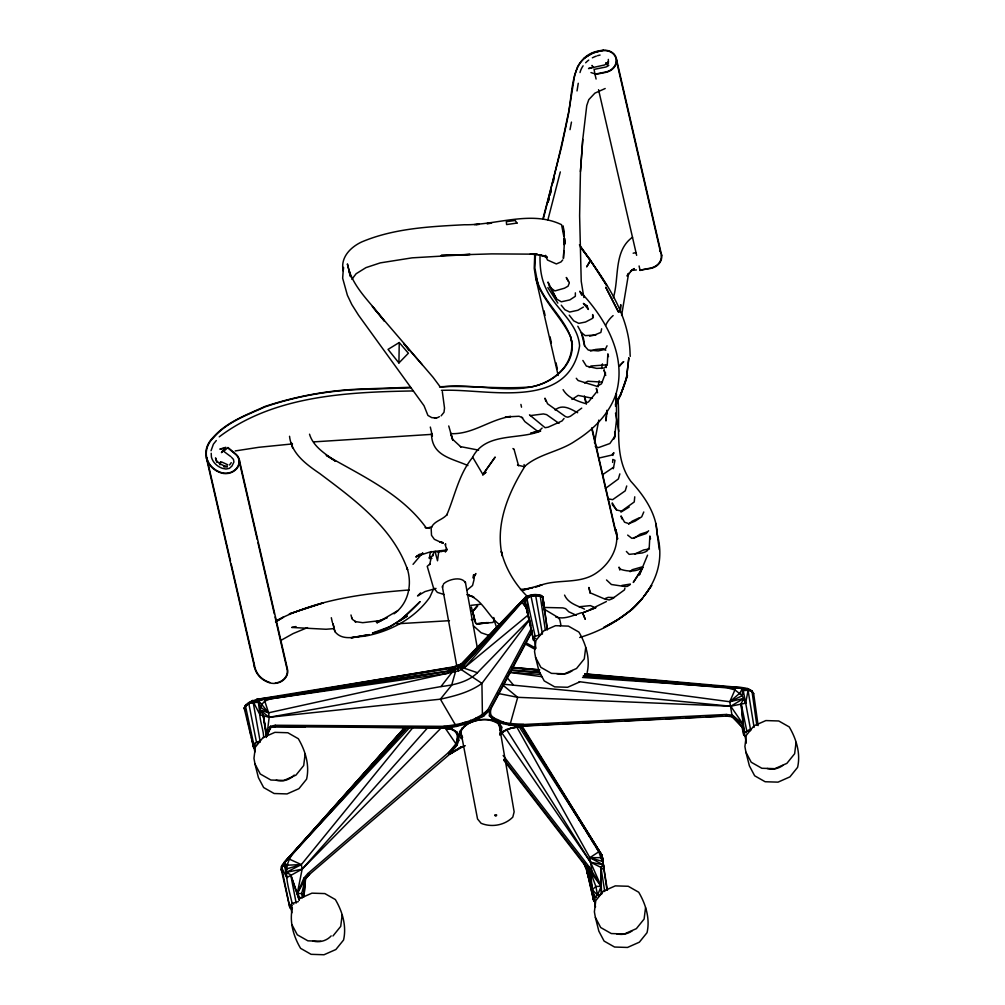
<?xml version="1.0" encoding="UTF-8"?>
<svg xmlns="http://www.w3.org/2000/svg" width="1005" height="1005" viewBox="0 0 1005 1005"><rect width="100%" height="100%" fill="white"/><g stroke="black" fill="none" stroke-linecap="round" stroke-linejoin="round"><path stroke-width="1.5" d="M575.363 292.844L575.337 296.312L569.822 299.917L561.305 301.802L556.544 298.988L548.001 282.066L549.773 287.518M304.013 891.925L304.126 884.136M398.922 362.956L399.236 342.529L388.043 349.401L398.922 362.956L408.382 353.232L399.236 342.529M453.343 729.718L442.615 727.708L453.343 729.718L458.82 735.61L455.529 744.341L448.431 753.021L449.612 754.265L456.936 745.308L458.745 740.497L458.82 735.61L456.773 731.904L452.062 729.241L442.615 727.708L348.961 727.117M584.219 864.036L586.82 870.92L593.804 901.133L588.227 876.059L588.314 873.044M579.144 681.654L729.768 701.741L743.976 698.362L741.112 703.601L746.702 730.459L748.147 731.313L750.697 730.421L745.685 703.173L742.23 695.711L742.871 687.709C747.079 688.036 751.69 689.556 753.662 693.626L758.134 725.597M605.186 88.515L594.897 93.138L588.779 99.658L586.757 105.512L582.749 139.507L580.438 171.616L579.621 215.786L581.229 281.3L583.867 297.543M606.92 889.752L601.832 855.104L521.947 725.836M617.962 398.734C620.462 426.17 613.54 457.288 630.776 481.232C644.318 496.068 656.617 513.656 657.283 534.472C671.403 586.204 624.155 624.306 579.734 637.484M587.435 867.956L587.221 872.591L588.227 876.059L586.116 866.938M467.024 724.479L463.292 727.595L461.132 730.962L460.943 734.303L462.589 737.293L461.207 738.637L459.386 735.409L459.637 731.778C467.137 719.756 486.508 715.811 498.254 723.738L499.874 726.716L499.699 730.032L501.47 730.786L499.937 733.235M615.588 404.827L617.397 399.739L620.537 395.216L626.555 377.453C624.319 387.264 619.733 395.857 615.588 404.726L616.341 393.872L616.568 419.437L614.432 438.281M563.818 250.835L563.403 258.486L564.509 241.275L563.139 225.962L564.395 235.685M564.144 244.718L564.483 238.6M612.623 462.401L612.786 459.436L614.972 460.328L613.289 468.757M615.55 405.731L616.341 393.872M404.035 728.261L282.103 865.343L281.438 870.255L289.842 907.653L291.714 909.311M501.47 730.786L501.721 727.155L499.9 723.927C490.113 716.603 476.094 719.228 466.056 724.743M299.239 900.166L297.266 893.583L303.874 878.156L307.832 873.559L456.936 745.308L457.313 734.919L455.793 731.841L452.062 729.241M580.438 171.616L582.749 139.507M620.198 312.316L620.751 304.666L620.135 312.078M307.832 873.559L309.012 874.79L309.578 874.337L305.319 879.036L301.714 893.52L303.95 896.586L305.319 879.036L309.012 874.79L450.177 753.813L461.144 746.878L449.612 754.265L463.795 746.162M606.844 410.316L605.99 420.969L606.48 415.718M534.761 253.763L534.22 268.322L535.652 277.581L558.177 375.493M293.749 904.123L292.116 903.382C288.699 887.126 280.671 867.064 293.849 852.755L407.138 727.545M260.282 742.092L252.82 700.322L245.836 704.693L244.177 708.073L253.75 747.934L251.451 737.544M303.95 896.586L305.558 878.923M429.537 558.654L429.977 553.843L431.233 551.519M634.745 496.809L634.255 501.96L621.567 511.093L616.568 510.012L612.409 504.724L612.233 502.927L616.568 510.012M541.318 596.807L541.431 595.588C536.381 593.829 530.087 594.294 525.552 597.184L462.614 663.526L456.936 666.302L448.758 668.79L258.084 700.07L248.486 703.337L244.177 708.073M745.17 736.477L743.687 734.68L743.951 731.954M588.227 876.059L586.82 870.92L587.322 866.373M305.118 754.19L303.698 765.534L295.947 775.144L283.925 780.445L270.873 780.031L260.27 774.001L254.981 763.976L253.964 758.298L255.371 747.092L263.034 737.582L274.918 732.344L287.832 732.745L298.309 738.713C305.407 750.685 309.791 765.295 306.588 779.164L298.925 788.674L287.041 793.925L274.126 793.51L263.649 787.543L258.411 777.631L254.981 763.976M292.392 907.879C289.226 921.748 293.473 936.384 300.608 948.356L311.085 954.323L323.999 954.75L335.884 949.511L343.559 940.027C346.725 926.158 342.479 911.522 335.356 899.55L324.866 893.583L311.952 893.156L300.068 898.382M342.14 915.04L340.72 926.371L332.969 935.969M585.701 647.559L584.282 658.891L576.531 668.501L564.509 673.802L551.456 673.375L540.853 667.345L535.552 657.32L534.547 651.642L535.954 640.436L543.617 630.939L555.501 625.688L568.415 626.115L578.893 632.07C586.003 644.042 590.337 658.664 587.159 672.533M645.537 907.703L644.117 919.047L636.366 928.658L624.344 933.972L611.291 933.557L600.701 927.54L595.4 917.515L594.382 911.837L595.777 900.631L603.452 891.121L615.324 885.87L628.238 886.272L638.715 892.239C645.8 904.211 650.235 918.809 647.032 932.69L639.356 942.188L627.484 947.451L614.57 947.037L604.093 941.082L598.854 931.17L595.4 917.515M796.061 742.394L794.641 753.737L786.89 763.36L774.88 768.674L761.828 768.272L751.225 762.242L745.924 752.217L744.906 746.552L746.3 735.333L753.964 725.824L765.848 720.572L778.749 720.974L789.239 726.929C796.299 738.901 800.809 753.486 797.581 767.368L789.917 776.878L778.033 782.141L765.132 781.739L754.655 775.785L749.403 765.873L745.924 752.217M531.909 631.931L490.541 709.492L483.518 716.113L482.413 714.819L481.923 683.387L461.333 669.631L459.963 667.534L460.303 664.87L525.552 597.184L522.763 600.927M281.94 866.536L281.438 870.255L281.513 866.31L284.076 862.717L405.015 727.243M535.477 254.014L534.861 267.946L538.039 284.767M621.605 315.482L628.64 273.285M613.339 297.781C619.382 277.933 613.427 250.835 632.56 237.193M743.687 734.68L743.034 724.128L732.557 715.208L726.339 714.467L509.899 725.17L489.51 715.975L490.541 709.492L490.515 714.63L489.51 715.975C498.078 725.12 512.135 725.459 523.793 726.062L726.477 716.1L732.23 716.766L743.034 724.128L744.24 732.469L743.687 734.68L741.791 726.238L732.23 716.766L729.768 701.741L734.944 689.895L727.469 687.923L583.516 676.114M577.021 90.927L578.264 83.277M564.044 418.469L562.059 420.944L548.127 427.2L545.074 427.69L529.484 414.801M433.067 555.815L433.796 551.607M530.879 629.231L488.028 709.555L483.518 716.113C471.395 722.608 457.878 728.097 443.858 726.339L275.295 725.271L274.993 726.917L269.24 727.595M305.256 726.841L274.038 726.64L443.569 727.984L443.858 726.339C459.398 724.592 476.646 721.075 488.028 709.555L489.422 710.56L489.51 715.975M498.04 693.45L517.701 697.319L730.736 706.226L745.685 703.173L748.059 690.322L747.393 688.475L751.991 691.277L756.815 725.271M598.804 420.077L594.47 442.778M570.011 129.658L571.468 122.095M597.988 386.875L599.181 380.757M601.555 368.521L602.447 363.923M300.545 898.495L297.266 893.583L302.153 869.137L301.324 864.602L413.005 727.444M751.991 691.277L747.557 689.154L742.481 688.463L739.856 693.161L729.768 701.741L742.23 695.711L743.26 690.573L742.481 688.463L584.797 674.066M601.643 328.786L600.877 332.429L594.42 335.067L585.249 335.632L581.342 332.605L577.837 326.273M509.899 725.17L517.701 697.319L502.751 685.033M472.966 577.699L473.644 574.684L474.033 579.671L472.538 585.526L467.162 590.036M263.637 737.758C263.737 726.238 254.19 710.635 264.78 701.151L270.37 698.877L448.946 671.051L457.463 668.664L463.406 665.549L527.474 595.915L541.431 595.588L542.801 596.807L547.235 629.117M442.527 587.46L443.092 585.249M219.969 464.825L220.736 461.848M549.182 197.922L548.014 202.432L549.195 197.998M549.949 194.907L551.117 190.385M553.052 182.86L554.207 178.337M542.801 219.228C551.644 185.699 560.551 152.157 567.285 118.138C574.031 93.289 567.787 53.077 603.452 50.25A13.103 11.13 -13 0 1 616.618 59.722L661.717 255.747M549.986 195.008L551.155 190.535M543.19 219.316L561.556 146.831L568.24 115.387L574.634 75.45L577.511 66.87A29.962 25.452 -13 0 1 603.101 50.652A12.663 10.754 -13 0 1 616.178 59.584A12.663 10.754 -13 0 1 605.6 72.021L594.973 74.156L596.091 79.056M547.851 220.02L560.313 171.918M527.813 611.216L525.59 606.492L524.886 600.789L531.507 594.935M624.922 588.201L624.457 589.897L612.259 598.766L609.181 599.972L605.023 599.143L590.35 592.887L588.892 587.473L590.098 593.239M531.067 625.738L526.469 608.628L533.642 640.587L524.396 598.842L462.614 663.526L457.175 665.461L458.556 670.863L463.895 668.111L527.738 615.349M619.846 473.883L618.377 478.958L605.324 488.556M630.236 356.411L630.097 354.501C629.444 313.422 603.854 278.687 580.388 246.966L590.488 260.358L586.794 266.702L590.488 260.358L579.433 244.793M620.537 395.216L627.509 375.619M626.718 485.968L625.236 490.842L612.635 499.673L607.661 498.681M542.11 428.08L539.346 430.617L530.715 433.18L540.69 431.032C518.442 440.165 485.767 431.936 472.639 457.175L482.89 474.498L495.176 457.061L483.392 473.757L486.169 472.363M615.5 406.334L620.424 395.342M513.593 449.135L512.939 448.519M224.329 465.931L224.002 466.86L227.306 466.973L227.168 466.094L224.329 465.931L219.655 463.657L216.49 460.667L215.51 457.891L216.816 462.375M613.841 439.11L614.796 436.396L614.696 431.761M445.378 552.084L446.697 548.378M211.05 450.73L213.387 444.185L216.314 440.529M627.962 273.787L627.107 276.161L631.643 270.383L634.205 268.561L630.437 271.589L631.643 270.383L636.379 269.943M612.887 455.441L613.892 452.665L611.555 455.127L598.679 458.104M605.575 372.93L601.493 383.822L596.97 386.322L578.139 380.531L576.267 378.282M275.295 725.271L270.446 726.276L266.903 735.534L263.172 715.058L259.906 709.957L268.586 712.796L458.556 670.863M569.232 283.146L568.064 286.186L564.433 288.221L554.873 290.935L550.062 287.455L556.544 298.988M245.836 704.693L244.228 708.487L245.547 710.824L245.509 709.806M463.456 724.567L464.26 722.557L471.358 721.841L476.433 717.922L483.518 716.113M433.808 588.377L429.813 597.246C414.789 618.515 390.078 631.58 364.777 636.19C354.878 636.743 342.24 641.027 335.017 631.705L333.572 627.723M516.67 726.803L589.86 857.692L603.101 864.74L600.915 867.378L601.178 886.297L597.548 895.128L594.495 896.912L593.113 899.111L595.513 898.91M647.559 555.162L639.331 574.998L642.76 567.373C636.542 572.084 627.346 571.682 620.286 569.169L619.03 567.134L619.821 570.049M442.464 726.628L302.153 869.137L286.764 877.616L284.076 862.717L297.518 848.522M643.778 511.985L641.73 516.784L635.022 521.193L628.891 523.643L624.557 522.211L621.04 515.929L621.793 518.869M282.078 868.823L281.463 870.142L281.513 866.31L284.201 865.066L286.613 868.898L301.324 864.602L286.312 872.327L290.721 874.815L297.266 893.583L301.714 893.52L302.367 897.854M266.526 736.238L270.533 727.821L270.446 726.276M524.886 600.789L526.607 597.196L531.256 595.852M526.947 608.414L522.801 603.075L520.628 603.754L465.667 666.541L460.303 664.87L457.463 668.664L452.916 667.672L448.946 671.051L447.828 673.325L270.37 698.877L258.084 700.07L256.778 699.354C244.868 704.09 247.607 703.425 258.134 702.194L260.534 707.244L268.586 712.796L269.177 717.281L266.903 735.534L270.533 727.821L268.85 730.409M607.045 345.783L605.274 349.325L598.163 350.921L588.264 350.054L584.646 345.946L581.342 332.605L583.528 338.66L584.646 345.946M259.981 714.806L258.084 700.07L452.401 667.031L452.916 667.672L451.622 670.272L451.722 672.734L440.956 686.578L269.177 717.281L259.981 714.806L253.436 702.168M473.481 578.315L475.88 573.516L474.172 575.978M489.95 710.146L490.515 714.63L496.621 721.238L497.437 719.668M489.422 710.56L532.261 630.236M297.266 893.583L305.319 879.036L303.874 878.156M509.937 728.399L504.686 730.673L499.699 734.63L504.686 730.673L510.628 728.349L523.969 725.761L538.002 725.07M640.16 571.996L642.76 567.373L633.276 582.46L639.507 573.164M746.451 732.695L744.24 732.469L741.112 703.601L743.034 724.128L741.791 726.238L743.399 728.236M472.601 457.212L472.036 458.129C458.607 474.875 454.888 496.018 446.723 515.113L447.275 514.246C442.891 520.062 433.771 520.778 431.145 528.178L431.509 535.313L434.348 539.308L443.155 543.366M608.502 61.632L604.771 64.923L588.553 68.528L591.216 68.013M433.331 554.094L431.271 557.247L429.675 564.672L429.939 563.88L427.238 566.33L433.406 587.598L437.351 592.385L444.084 594.533M222.582 450.931L221.464 452.652L225.786 447.313L219.844 449.16L223.462 448.481M614.796 436.396L609.872 443.519L598.49 447.627L595.224 446.396M229.567 465.014L231.263 462.627M529.283 620.186L481.923 683.387C469.85 692.206 454.775 696.025 440.378 699.178L269.177 717.281L259.906 709.957M351.863 279.327L356.109 273.749L365.971 267.619L380.279 262.883L412.125 257.845L470.152 254.428L441.157 255.433L491.621 253.888L537.311 254.177L530.263 254.001L543.303 255.622L547.135 257.167L539.145 254.73L546.795 257.092M441.12 415.856L443.996 412.301L444.524 408.093L442.326 391.699M535.502 594.583L542.424 634.017L535.137 636.316L533.379 638.477L535.74 638.414M484.913 473.305L482.789 475.126M503.141 755.496L589.118 866.813L588.051 868.106L586.794 867.704L503.681 760.094M413.042 564.345L422.716 552.876M476.847 606.53L473.192 610.776L477.714 605.676L474.184 609.52M562.7 259.956L560.978 261.953L556.368 263.938L547.461 260.006L545.903 256.35M648.602 530.753L646.165 533.555L631.919 538.391L627.66 535.087M420.618 592.912L417.552 595.952L424.977 591.593L436.019 588.415M428.03 727.356L302.153 869.137L286.312 872.327M286.613 868.898L284.076 862.717L405.656 726.665M643.175 597.46C632.987 610.839 618.49 619.746 603.817 627.472L617.598 619.708L632.384 609.244L642.195 598.528M289.541 859.2L301.324 864.602L287.355 865.167L284.076 862.717L407.075 727.457M452.916 667.672L454.599 669.581L451.722 672.734L448.946 671.051L258.084 700.07L260.534 707.244M528.957 619.947L477.438 672.709L463.895 668.111L463.406 665.549L524.396 598.842L525.59 606.492L527.097 608.791M410.078 727.13L284.076 862.717M560.2 625.814L560.853 624.633L559.747 619.545L557.951 617.397L543.605 608.804M394.048 613.816C408.671 603.352 412.527 583.93 406.899 567.498L407.553 569.722C392.641 527.273 354.401 499.623 319.778 473.569C306.311 464.385 291.437 453.657 289.541 436.283M292.191 907.05L289.842 907.653L281.626 867.617L284.201 865.066M630.11 571.732L632.132 569.735L641.994 566.921M443.368 584.144C447.263 579.697 461.86 575.526 465.491 582.975M477.438 672.709C468.029 682.081 453.745 685.071 440.956 686.578M606.392 601.543L589.973 609.608M594.495 896.912L592.259 889.689L595.852 886.473L601.178 886.297L601.48 894.249L597.548 895.128L592.259 889.689L587.221 872.591L594.495 896.912L596.455 897.402M219.228 436.861C273.8 395.442 347.542 392.063 413.382 390.945M589.282 367.516L591.003 366.008L606.945 364.84M571.933 399.437L578.139 395.417L592.46 398.256M628.653 524.082L632.183 521.18L639.494 517.726M744.24 732.469L750.408 729.178M620.952 512.135L629.193 507.035M419.487 554.182L415.806 557.034L422.603 553.479L417.075 556.154L429.864 552.034L447.087 549.923M499.699 734.63L504.786 730.761L510.628 728.349L523.969 725.761L511.256 727.821M581.732 408.131L570.363 416.296L567.825 417.188L565.702 416.736L547.612 403.822L544.999 398.168L545.753 401.146M459.386 735.409L460.943 734.303M258.134 702.194L253.549 700.988L245.408 705.799L253.637 743.801L252.657 746.012L255.069 745.672M633.979 538.404L640.235 534.132L647.082 531.984M602.661 474.624L613.578 467.225M607.409 890.267L601.832 855.104L521.231 726.489L598.792 851.8L589.86 857.692L591.907 871.26L601.178 886.297L590.551 862.227L506.42 729.278M491.91 718.55L493.48 717.52M583.842 58.416L592.912 52.838L603.452 50.25M275.785 621.819L283.561 617.108L275.496 621.869M280.797 640.449L293.121 633.577L307.505 627.597M503.065 684.179L730.736 706.226L743.976 698.362M397.942 610.575L376.875 622.874L383.923 619.256M613.138 315.608L612.987 315.696A30.69 26.08 -13 0 0 605.613 325.444M629.947 584.835L627.283 586.38L624.746 586.493L611.404 584.508L606.518 579.96M583.403 307.078L577.875 310.269L569.697 312.04L564.898 309.741L561.255 305.181M459.637 731.778L461.132 730.962M584.546 382.968L587.825 381.234L602.372 382.114M277.053 620.273C317.643 599.307 364.35 593.415 409.349 589.96M443.569 727.984L456.32 726.452L464.26 722.557M272.317 697.319L256.778 699.354L447.514 668.174L448.758 668.79L457.175 665.461M634.72 554.119L643.715 549.923L649.456 548.969M579.483 682.031L567.599 687.282L554.685 686.867L544.207 680.9L538.969 670.976L535.552 657.32M555.112 410.002C562.536 403.696 570.626 408.985 577.649 412.728M732.846 716.49L732.23 716.766L743.21 728.198L732.846 716.49L729.756 716.15M538.228 586.154C556.958 578.139 579.383 585.111 596.832 572.649C610.462 563.202 619.922 546.406 615.902 529.597L617.497 538.466M605.111 598.578L608.1 597.385L614.306 597.548M582.523 612.887L595.915 607.648L582.523 612.874L585.262 619.319L582.85 613.251M535.514 587.297L542.084 584.734L523.077 590.01L528.643 588.917M461.936 728.11L463.292 727.595M387.101 617.924L376.096 621.831L380.279 620.776M461.081 747.18L465.29 745.697M581.581 612.736C573.227 615.223 564.471 619.871 555.702 616.982M745.685 703.173L743.26 690.573L747.557 689.154L751.866 691.427L753.662 693.626L751.25 690.473M590.425 351.084L595.513 349.476L603.302 348.697L605.789 350.23M621.793 585.45L630.386 584.068M260.245 740.798L253.637 743.801L255.735 744.152M426.937 528.128L432.163 526.695M536.155 595.525L539.019 594.759L542.901 597.787L547.373 629.884M633.15 253.21L635.977 252.569M543.19 603L543.479 606.065L542.801 596.807L535.866 595.387L526.607 597.196L535.137 636.316M589.646 336.135L596.103 334.791M296.073 626.542L291.701 627.447L326.022 629.256L333.673 628.653M650.687 268.046L640.072 270.169L650.687 268.436A13.103 11.13 -13 0 0 659.607 250.622M219.304 462.677L222.017 462.124L227.808 464.787M381.686 620.424L362.73 622.685L354.815 621.505L355.883 621.819L352.428 619.394M235.195 450.944L258.788 447.3L292.493 443.909M579.094 606.769L590.362 605.626L593.553 606.945M488.493 622.547L477.124 624.218L475.742 623.351L471.358 606.97M275.42 696.905L278.523 696.49M530.175 415.618L543.416 413.934L546.582 414.625L559.019 423.381M520.49 589.495L532.675 588M471.043 605.349L480.365 604.281M487.023 622.585L476.973 623.741L492.952 622.484L494.096 620.236L493.794 617.522M489.963 719.995L490.93 719.881M298.297 901.623L292.116 903.382L289.993 905.48L292.292 905.568M476.131 224.68L479.197 224.379M446.434 550.803L439.172 551.443L441.899 551.569M474.335 224.618L479.008 224.215M506.608 416.824L510.754 416.472C489.812 419.424 472.815 434.499 450.981 433.67M396.736 623.816L449.499 620.675M314.037 441.861L432.263 434.336M743.26 690.573L748.059 690.322L751.866 691.427M505.364 416.975L519.045 416.258L522.675 417.804M542.675 724.844L558.265 724.077M562.951 723.851L578.541 723.085M583.214 722.859L598.804 722.092M605.035 721.778L619.067 721.088M625.311 720.786L639.343 720.095M644.017 719.869L659.607 719.103M665.85 718.789L679.883 718.098M686.114 717.796L700.146 717.105M706.377 716.804L721.967 716.037M471.295 619.696L474.41 619.557M441.421 390.342L446.094 390.242C490.453 389.438 569.207 410.254 579.596 345.883C577.913 322.542 555.514 309.239 546.305 289.189C541.13 279.026 539.873 267.569 539.999 256.313M410.844 387.792L357.491 389.601A283.561 240.924 -13 0 0 265.182 406.824C247.079 415.103 226.929 422.012 213.638 437.577A25.653 21.796 -13 0 0 221.577 472.664A12.65 10.741 -13 0 0 236.652 468.204A12.65 10.741 -13 0 0 236.062 454.788L227.67 447.778M440.429 387.252C480.34 380.807 534.396 404.186 564.521 367.579C590.262 333.484 543.504 309.565 536.632 278.661M410.241 387.277L360.682 389.048A296.211 251.665 -13 0 0 264.88 406.497C246.527 414.927 226.288 422.025 212.746 437.803A26.218 22.273 -13 0 0 221.012 472.89A13.078 11.118 -13 0 0 236.866 468.544A13.078 11.118 -13 0 0 236.376 454.524L227.959 447.501L223.7 451.333L230.999 456.747M439.524 386.774C470.277 385.342 501.131 389.463 531.821 386.825C544.446 384.212 556.067 377.491 564.182 367.403A44.622 37.914 -13 0 0 570.664 336.889C560.916 315.922 541.632 300.357 535.652 277.581M494.787 721.439L496.181 721.427M544.409 607.46L562.863 607.887L565.627 608.666L568.767 611.769L576.292 615.274M436.673 417.816L431.836 417.665L427.916 415.429L424.035 405.744L358.571 315.256L351.8 304.528L347.378 295.231L342.655 278.209L343.459 267.38L343.233 270.948C340.13 257.582 350.519 247.18 361.624 241.979C393.96 228.286 429.826 226.577 464.448 224.743C496.382 225.346 531.042 209.982 561.544 224.68L563.78 236.15M320.947 941.27L307.882 940.831L297.279 934.788L291.978 924.763M584.609 674.493L742.481 688.463L582.536 677.445M710.033 685.762L713.161 685.938M722.545 686.503L728.801 686.88M733.487 687.156L742.871 687.709L584.923 673.815M496.621 721.238L510.264 723.537L523.668 724.429L523.793 726.062M455.793 731.841L456.773 731.904M509.284 672.157L540.451 674.405M511.52 670.197L539.61 672.42M583.302 675.875L742.481 688.463M511.532 670.209L539.698 672.521M512.713 668.137L539.283 670.486M586.794 867.704L589.659 872.114L590.664 872.202L591.907 871.26L589.118 866.813M498.254 723.738L499.9 723.927M509.271 672.345L541.883 676.692M459.963 667.534L463.895 668.111L460.303 664.87M489.033 635.436L481.144 632.761L473.456 625.839M429.587 528.354L425.102 527.525L426.107 527.726C401.334 493.53 361.8 475.905 326.248 455.328L335.683 461.32C325.607 454.134 313.233 446.748 309.527 434.198M478.594 450.127L460.453 446.609L460.968 446.986L452.552 439.235L450.918 434.097M429.009 557.825L431.911 558.403M501.281 731.992L590.551 862.227L603.101 864.74M499.874 726.716L501.721 727.155M518.517 725.761L601.832 855.104L602.196 861.335L589.86 857.692L601.04 857.642L601.832 855.104L536.394 750.233M590.965 72.561L593.867 73.516M467.425 594.797L473.782 596.957L467.061 594.671C482.249 598.804 487.676 615.864 499.611 624.67M539.936 595.651L542.801 596.807L543.228 600.349M517.475 465.051L524.334 466.735C538.404 453.82 559.722 451.798 575.438 440.868C593.314 429.738 609.281 414.06 616.065 393.709C627.183 355.77 605.337 317.919 579.784 291.249L581.732 295.269M584.495 609.093C577.172 605.538 568.076 603.289 564.559 595.098M457.313 734.919L458.82 735.61M476.433 717.922L478.43 718.877M467.903 465.566C451.157 458.092 431.635 455.969 431.459 433.268M590.551 862.227L600.915 867.378L604.118 870.016L602.372 857.453L604.118 870.016M535.577 648.112L526.017 642.773M524.761 643.702L534.836 649.205M734.944 689.895L742.23 695.711M456.936 745.308L445.152 728.022M537.575 431.258L524.886 421.623L521.796 417.263M257.644 742.846L256.413 741.891L248.788 703.487M527.185 596.342C514.849 584.031 505.427 568.453 501.319 551.443L502.274 555.953C495.038 524.597 508.241 493.078 524.585 466.848L524.07 464.549M598.565 896.171L597.548 895.128L595.852 886.473L590.664 872.202L588.051 868.106L503.97 759.265M626.379 551.443L629.18 554.358L642.195 552.976L645.549 551.795L647.358 550.627L649.255 547.31L649.858 535.979L650.499 538.843M445.077 544.421L446.748 549.735M231.816 457.627L233.462 459.386L233.926 461.986L231.979 465.993L229.416 468.355L225.949 469.034L222.331 468.317A20.565 17.474 -13 0 1 211.427 457.137L211.201 453.293M544.597 255.747L546.506 257.845L545.677 255.32M422.238 364.727L403.595 343.245L408.997 350.506M506.608 677.081L513.304 684.845M457.401 738.826L458.745 740.497M258.084 700.07L268.586 712.796L264.78 701.151M569.219 315.168L573.742 320.871L578.767 323.359L585.5 322.04L592.649 318.309L592.661 314.565L593.365 317.492M563.076 389.639C567.674 397.641 576.782 400.907 585.149 403.47L588.515 401.874L597.058 391.46L596.342 388.357L597.586 392.792M607.774 65.187L605.877 62.699L607.384 65.174M429.537 556.33L431.007 558.29M601.178 886.297L590.664 872.202L592.259 889.689L588.679 869.187M522.801 603.075L526.871 608.804M440.404 387.139L433.017 377.239L372.34 306.475L384.312 321.022C371.285 302.744 351.687 286.953 347.403 263.913L350.619 276.852L348.961 269.767L349.702 274.239M539.22 635.813L531.029 596.191M730.736 706.226L743.034 724.128M589.433 258.813L606.794 285.608L590.488 260.358M547.838 287.618L557.838 303.095M582.862 360.456L586.392 366.109L596.706 368.395L604.394 368.006L607.259 364.802L607.849 353.835L608.502 356.624M523.14 728.989L534.735 747.582M526.344 734.467L529.635 739.806M531.293 742.469L534.585 747.795M536.243 750.459L538.718 754.466M541.193 758.461L543.667 762.456M546.142 766.451L547.788 769.127M551.092 774.453L552.737 777.116M556.041 782.443L557.687 785.119M560.162 789.113L561.808 791.777M564.282 795.772L566.757 799.779M568.403 802.442L570.878 806.437M573.352 810.432L575.827 814.439M578.302 818.434L579.96 821.098M581.606 823.761L584.91 829.087M586.556 831.763L589.847 837.09M591.505 839.753L593.98 843.748M596.455 847.755L598.93 851.75M741.753 725.233L743.399 727.909M569.32 282.468L566.28 277.481L568.34 281.413M593.176 67.36L592.033 65.413L593.164 67.586M525.59 606.492L524.56 604.696L524.396 598.842M602.372 857.453L603.025 858.609M281.626 867.617L286.764 877.616M470.616 720.309L471.358 721.841M296.173 903.118L290.721 874.815L299.138 900.003M462.614 663.526L463.406 665.549M598.792 851.8L602.196 861.335M496.859 628.213L493.643 618.98M454.599 669.581L455.441 671.88L451.622 685.284L440.378 699.178L456.32 726.452M450.516 432.816L452.828 440.215L448.745 425.969M527.839 614.444L529.949 621.718M605.563 375.33L604.005 369.815L605.575 375.43M350.984 614.985L352.001 618.816L351.725 617.573M513.995 449.109L518.593 465.843M502.613 721.64L503.141 723.613M472.538 611.379L474.385 618.263L473.33 614.03M474.561 618.917L475.742 623.351M472.375 610.701L473.305 614.231M335.017 631.705L332.894 623.389L334.137 628.238M430.316 427.062L432.426 436.12M291.463 442.74L292.518 447.841M332.354 622.422L331.311 617.711M616.53 61.104L660.222 251.049M598.54 89.696L636.642 255.333M639.08 265.961L640.135 270.521M584.684 396.347L586.43 403.935M592.02 428.243L617.535 539.157M570.664 336.889L572.41 344.489M584.307 396.184L586.053 403.784M591.656 428.105L615.437 531.494M544.007 310.733L545.062 315.319M549.986 336.7L551.393 342.818M555.953 362.667L557.36 368.785M239.077 458.808L287.355 668.614A13.078 11.118 -13 0 1 283.096 680.322A13.078 11.118 -13 0 1 269.277 682.709A26.218 22.273 -13 0 1 254.114 663.451M238.662 458.87L257.205 539.459M257.896 542.499L274.34 613.955M275.043 616.995L286.576 667.169M206.716 457.602L230.497 560.991M231.2 564.031L254.629 665.888M206.352 457.815L254.617 667.634M247.519 719.731L248.838 725.673M249.491 728.638L250.798 734.58M520.917 404.425L521.52 407.201M460.918 731.967L477.538 818.975L481.094 823.296C491.621 827.668 504.774 825.319 512.801 817.115L514.145 811.839L498.857 722.984M544.082 608.201L544.911 612.623L542.901 597.787M744.768 734.555L746.326 743.122M594.231 899.852L595.525 906.987M534.371 639.657L535.929 648.225M465.315 581.882L477.375 648.162M442.3 586.367L456.86 666.529M290.797 907.1L291.827 912.816M253.8 746.313L254.843 752.029M615.512 413.08L618.766 431.333M615.902 529.597L616.429 532.625M616.97 535.652L617.51 538.68M605.852 364.589L606.354 367.541M266.777 736.288L263.172 715.058L266.35 737.469M748.059 690.322L754.102 727.419M604.746 891.485L600.915 867.378L601.48 894.249M540.213 595.978L545.313 629.884M589.659 872.114L592.259 889.689M585.048 863.081L585.664 867.629M655.788 523.379L659.293 549.66M564.509 241.275L564.873 244.19M564.157 238.951L564.584 243.047M726.339 714.467L726.477 716.1M448.758 668.79L448.946 671.051M564.672 238.512L564.998 242.821M527.009 598.176L527.726 613.037M445.617 543.692L445.667 545.049M586.744 866.423L586.82 870.92M248.486 702.52L248.486 703.337M608.339 59.383L608.339 63.692M632.271 930.743A15.967 13.568 -13 0 1 616.605 933.796M782.82 765.433A15.967 13.568 -13.1 0 1 767.154 768.498M331.173 935.906A15.967 13.568 -12.7 0 1 313.158 941.082M572.41 670.574A15.967 13.568 -12.9 0 1 556.745 673.626M294.189 775.069A15.967 13.568 -13 0 1 276.174 780.269M286.928 668.689A12.65 10.741 -13 0 1 275.332 683.011M269.843 682.483A25.653 21.796 -13 0 1 254.981 667.408M439.373 416.648A5.414 4.61 -13 0 1 434.06 417.678M580.011 72.548A24.836 20.339 -12.7 0 1 583.101 65.828M585.639 62.775A24.836 20.339 -12.7 0 1 588.742 60.086M592.36 57.825A24.836 20.339 -12.7 0 1 596.354 56.104M597.573 55.702A24.836 20.339 -12.7 0 1 600.073 55.061M616.618 59.722A13.103 11.13 -13 0 1 605.6 72.41L595.035 74.508L594.081 69.383L605.827 67.021A7.55 6.407 -13 0 0 608.791 65.312M619.444 366.209A30.69 26.08 -13 0 1 623.728 361.649L623.577 361.725A30.69 26.08 -13 0 0 619.306 366.297M661.277 255.609A12.663 10.754 -13 0 1 651.906 267.745M606.819 411.434L606.593 414.412L606.819 411.447M628.829 357.994L626.555 377.415L628.829 357.994M438.67 552.235L437.514 560.777L435.002 551.356L438.67 552.235M494.711 815.294C496.106 817.907 498.317 813.108 494.711 815.294M651.629 585.538L644.017 596.279L651.629 585.538M419.939 601.756C406.912 615.889 391.787 628.992 372.453 633.075L389.852 626.668L407.327 615.99L399.249 621.253L419.939 601.756M618.377 311.877L605.839 287.405L618.377 311.877M317.027 604.771L289.289 613.904L323.082 602.925L317.027 604.771M369.325 634.632L351.285 637.748L369.325 634.632M517.01 223.072L506.595 224.567L506.344 221.665L515.176 220.484L517.01 223.072M491.47 223.173L486.872 223.625L491.445 223.148M539.572 669.82L511.419 667.345L539.509 669.933M442.954 542.612L439.813 542.097L442.954 542.612M587.046 305.746L583.365 303.41L588.402 309.465L587.046 305.746"/></g></svg>
